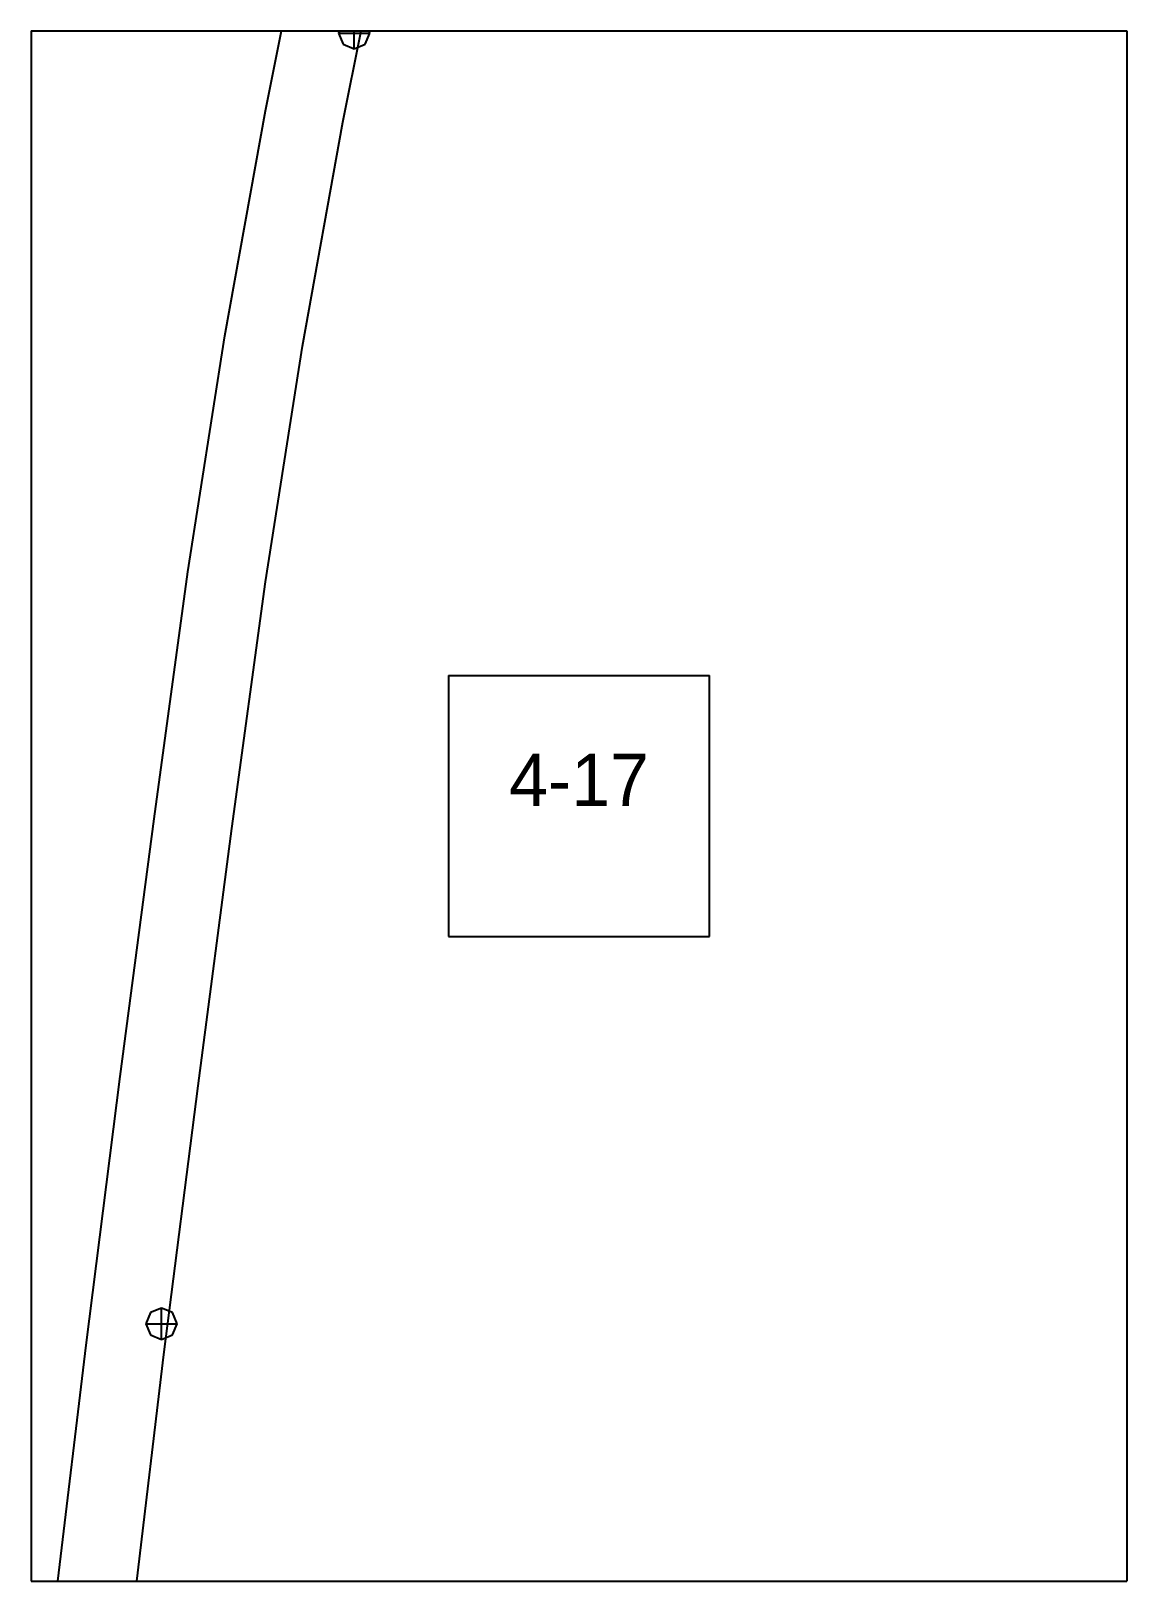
# Paper-space layout 'Plan 4-17' of a CAD drawing. Header units: metres, sheet in millimetres. Extents: x 0 to 210, y 0 to 297.
# The model-space entities are those that its viewports show. They can reach past a viewport. Long polylines and large blocks are cut down to what shows.
import ezdxf
from ezdxf.enums import TextEntityAlignment as Align

# ---------------------------------------------------------------- set-up
doc = ezdxf.new("R2010")
doc.units = ezdxf.units.M
for name, color, linetype in [('default', 7, 'Continuous'), ('TEXTLAYER', 7, 'Continuous'), ('VIEWPORTS', 7, 'Continuous')]:
    doc.layers.add(name, color=color, linetype=linetype)

msp = doc.modelspace()

# ---------------------------------------------------------------- linework, layer by layer
at = {"color": 9}
for p, q in [((3360, -594), (3360, -891)), ((3360, -594), (3360, -891)), ((3570, -594), (3570, -891)), ((3570, -594), (3570, -891)), ((3150, -891), (3360, -891)), ((3150, -891), (3360, -891)), ((3360, -891), (3570, -891)), ((3360, -891), (3360, -1188)), ((3360, -891), (3570, -891)), ((3360, -891), (3360, -1188)), ((3570, -891), (3780, -891)), ((3570, -891), (3570, -1188)), ((3570, -891), (3780, -891)), ((3570, -891), (3570, -1188)), ((3440, -1014.5), (3490, -1014.5)), ((3440, -1014.5), (3440, -1064.5)), ((3490, -1064.5), (3490, -1014.5)), ((3440, -1064.5), (3490, -1064.5)), ((3150, -1188), (3360, -1188)), ((3150, -1188), (3360, -1188)), ((3360, -1188), (3570, -1188)), ((3360, -1188), (3360, -1485)), ((3360, -1188), (3570, -1188)), ((3360, -1188), (3360, -1485)), ((3570, -1188), (3780, -1188)), ((3570, -1188), (3570, -1485)), ((3570, -1188), (3780, -1188)), ((3570, -1188), (3570, -1485))]:
    msp.add_line(p, q, dxfattribs=at)
at = {"layer": 'default', "color": 7, "linetype": 'Continuous'}
for p, q in [((3404.93, -906.3), (3413.09, -865.32)), ((3419.77, -908.45), (3427.91, -867.62)), ((3419.82, -889.3), (3418.94, -891.42)), ((3421.94, -894.42), (3421.94, -888.42)), ((3424.94, -891.42), (3424.06, -889.3)), ((3418.94, -891.42), (3419.82, -893.54)), ((3418.94, -891.42), (3424.94, -891.42)), ((3419.82, -893.54), (3421.94, -894.42)), ((3421.94, -894.42), (3424.06, -893.54)), ((3424.06, -893.54), (3424.94, -891.42)), ((3397.14, -949.39), (3404.93, -906.3)), ((3412.01, -951.39), (3419.77, -908.45)), ((3390.08, -994.61), (3397.14, -949.39)), ((3404.95, -996.55), (3412.01, -951.39)), ((3383.61, -1041.94), (3390.08, -994.61)), ((3398.49, -1043.82), (3404.95, -996.55)), ((3377.11, -1091.31), (3383.61, -1041.94)), ((3392, -1093.15), (3398.49, -1043.82)), ((3370.56, -1142.8), (3377.11, -1091.31)), ((3385.46, -1144.59), (3392, -1093.15)), ((3382.87, -1136.58), (3382, -1138.7)), ((3385, -1135.7), (3382.87, -1136.58)), ((3387.12, -1136.58), (3385, -1135.7)), ((3385, -1141.7), (3385, -1135.7)), ((3388, -1138.7), (3387.12, -1136.58)), ((3382, -1138.7), (3388, -1138.7)), ((3382, -1138.7), (3382.87, -1140.82)), ((3387.12, -1140.82), (3388, -1138.7)), ((3364.13, -1196.37), (3370.56, -1142.8)), ((3382.87, -1140.82), (3385, -1141.7)), ((3385, -1141.7), (3387.12, -1140.82)), ((3379.03, -1198.13), (3385.46, -1144.59))]:
    msp.add_line(p, q, dxfattribs=at)

# ---------------------------------------------------------------- texts
at = {"layer": 'TEXTLAYER', "color": 1}
msp.add_text('4-17', height=10, dxfattribs=at).set_placement((3465, -1039.5), align=Align.CENTER)

psp = doc.layouts.new('Plan 4-17')

# ---------------------------------------------------------------- viewports
at = {"layer": 'VIEWPORTS'}
psp.add_viewport(center=(105, 148.5), size=(210, 297), view_center_point=(3465, -1039.5), view_height=297, dxfattribs=at)

doc.saveas('drawing.dxf')
